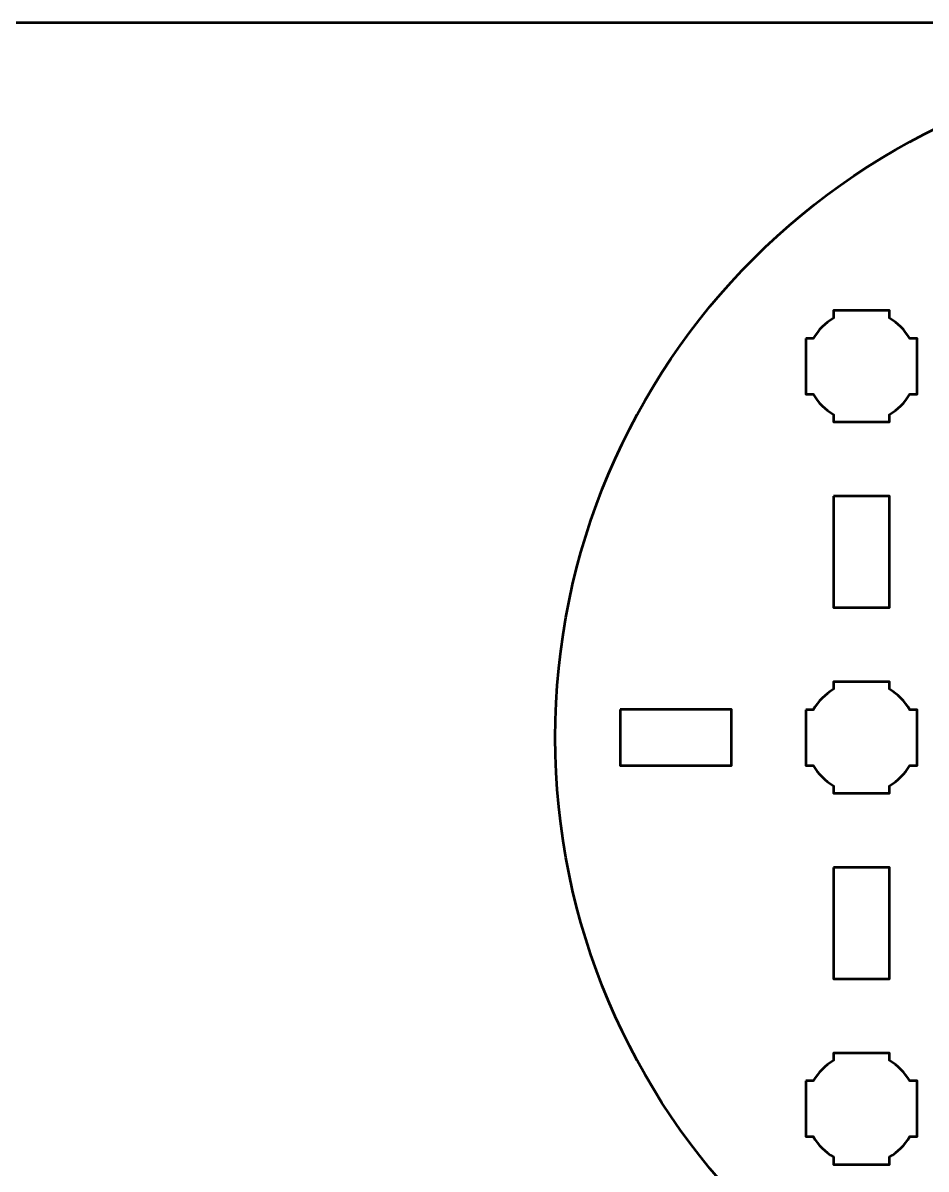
# Model space of a CAD drawing. Header units: centimetres. Extents: x -21.1 to 0, y -29.7 to 0.
# Drawn here: x -10.52 to -5.65, y -6.18 to 0 of the extents above; entities that cross this region are included whole.
import ezdxf

# ---------------------------------------------------------------- set-up
doc = ezdxf.new("R2010")
doc.units = ezdxf.units.CM
doc.header["$MEASUREMENT"] = 0
doc.layers.add('Layer 1', color=7, linetype='Continuous')

msp = doc.modelspace()

# ---------------------------------------------------------------- linework, layer by layer
at = {"layer": 'Layer 1', "color": 3, "lineweight": 53}
msp.add_ellipse((-4, -3.85), major_axis=(0, 3.65), ratio=1, dxfattribs=at)
at = {"layer": 'Layer 1', "color": 1, "lineweight": 53}
msp.add_open_spline([(-21.00003, -29.19995), (-21.00003, -29.19995), (-21.00003, -2.29992), (-21.00003, -2.29992), (-21.00003, -2.29992), (-21.00003, -2.21709), (-20.93286, -2.14992), (-20.85003, -2.14992), (-20.85003, -2.14992), (-20.7672, -2.14992), (-20.70003, -2.08275), (-20.70003, -1.99992), (-20.70003, -1.99992), (-20.70003, -1.91709), (-20.7672, -1.84992), (-20.85003, -1.84992), (-20.85003, -1.84992), (-20.93286, -1.84992), (-21.00003, -1.78275), (-21.00003, -1.69992), (-21.00003, -1.69992), (-21.00003, -1.61709), (-20.93286, -1.54992), (-20.85003, -1.54992), (-20.85003, -1.54992), (-20.7672, -1.54992), (-20.70003, -1.48275), (-20.70003, -1.39992), (-20.70003, -1.39992), (-20.70003, -1.31709), (-20.7672, -1.24992), (-20.85003, -1.24992), (-20.85003, -1.24992), (-20.93286, -1.24992), (-21.00003, -1.18275), (-21.00003, -1.09992), (-21.00003, -1.09992), (-21.00003, -1.09992), (-21.00003, -0.49992), (-21.00003, -0.49992), (-21.00003, -0.49992), (-21.00003, -0.22295), (-20.77694, 0.00004), (-20.49994, 0.00004), (-20.49994, 0.00004), (-20.49994, 0.00004), (-0.50008, 0.00004), (-0.50008, 0.00004), (-0.50008, 0.00004), (-0.22294, 0.00004), (0.00002, -0.22295), (0.00002, -0.49992), (0.00002, -0.49992), (0.00002, -0.49992), (0.00002, -29.19995), (0.00002, -29.19995), (0.00002, -29.19995), (0.00002, -29.47695), (-0.22294, -29.70004), (-0.50008, -29.70004), (-0.50008, -29.70004), (-0.50008, -29.70004), (-20.49994, -29.70004), (-20.49994, -29.70004), (-20.49994, -29.70004), (-20.77694, -29.70004), (-21.00003, -29.47695), (-21.00003, -29.19995)], degree=3, knots=[0, 0, 0, 0, 0.0588235, 0.0588235, 0.0588235, 0.0588235, 0.1176471, 0.1176471, 0.1176471, 0.1176471, 0.1764706, 0.1764706, 0.1764706, 0.1764706, 0.2352941, 0.2352941, 0.2352941, 0.2352941, 0.2941176, 0.2941176, 0.2941176, 0.2941176, 0.3529412, 0.3529412, 0.3529412, 0.3529412, 0.4117647, 0.4117647, 0.4117647, 0.4117647, 0.4705882, 0.4705882, 0.4705882, 0.4705882, 0.5294118, 0.5294118, 0.5294118, 0.5294118, 0.5882353, 0.5882353, 0.5882353, 0.5882353, 0.6470588, 0.6470588, 0.6470588, 0.6470588, 0.7058824, 0.7058824, 0.7058824, 0.7058824, 0.7647059, 0.7647059, 0.7647059, 0.7647059, 0.8235294, 0.8235294, 0.8235294, 0.8235294, 0.8823529, 0.8823529, 0.8823529, 0.8823529, 0.9411765, 0.9411765, 0.9411765, 0.9411765, 1, 1, 1, 1], dxfattribs=at)
at = {"layer": 'Layer 1', "lineweight": 53}
for points, knots in [([(-6.3, -1.69994), (-6.3, -1.69994), (-6.2598, -1.69994), (-6.2598, -1.69994), (-6.2598, -1.69994), (-6.23347, -1.65442), (-6.19551, -1.61649), (-6.15, -1.59016), (-6.15, -1.59016), (-6.15, -1.59016), (-6.15, -1.54994), (-6.15, -1.54994), (-6.15, -1.54994), (-6.15, -1.54994), (-5.85, -1.54994), (-5.85, -1.54994), (-5.85, -1.54994), (-5.85, -1.54994), (-5.85, -1.59013), (-5.85, -1.59013), (-5.85, -1.59013), (-5.80447, -1.61646), (-5.76648, -1.65441), (-5.74012, -1.69994), (-5.74012, -1.69994), (-5.74012, -1.69994), (-5.7, -1.69994), (-5.7, -1.69994), (-5.7, -1.69994), (-5.7, -1.69994), (-5.7, -1.84536), (-5.7, -1.84536), (-5.7, -1.84536), (-5.7, -1.84536), (-5.69994, -1.85001), (-5.69994, -1.85001), (-5.69994, -1.85001), (-5.69994, -1.85001), (-5.7, -1.85465), (-5.7, -1.85465), (-5.7, -1.85465), (-5.7, -1.85465), (-5.7, -1.99994), (-5.7, -1.99994), (-5.7, -1.99994), (-5.7, -1.99994), (-5.74007, -1.99994), (-5.74007, -1.99994), (-5.74007, -1.99994), (-5.76642, -2.04551), (-5.80442, -2.08352), (-5.85, -2.10988), (-5.85, -2.10988), (-5.85, -2.10988), (-5.85, -2.14994), (-5.85, -2.14994), (-5.85, -2.14994), (-5.85, -2.14994), (-5.99328, -2.14994), (-5.99328, -2.14994), (-5.99328, -2.14994), (-5.99328, -2.14994), (-5.99995, -2.15002), (-5.99995, -2.15002), (-5.99995, -2.15002), (-5.99995, -2.15002), (-6.00663, -2.14994), (-6.00663, -2.14994), (-6.00663, -2.14994), (-6.00663, -2.14994), (-6.15, -2.14994), (-6.15, -2.14994), (-6.15, -2.14994), (-6.15, -2.14994), (-6.15, -2.10984), (-6.15, -2.10984), (-6.15, -2.10984), (-6.19554, -2.08348), (-6.23352, -2.04549), (-6.25985, -1.99994), (-6.25985, -1.99994), (-6.25985, -1.99994), (-6.3, -1.99994), (-6.3, -1.99994), (-6.3, -1.99994), (-6.3, -1.99994), (-6.3, -1.69994), (-6.3, -1.69994)], [0, 0, 0, 0, 0.0454545, 0.0454545, 0.0454545, 0.0454545, 0.0909091, 0.0909091, 0.0909091, 0.0909091, 0.1363636, 0.1363636, 0.1363636, 0.1363636, 0.1818182, 0.1818182, 0.1818182, 0.1818182, 0.2272727, 0.2272727, 0.2272727, 0.2272727, 0.2727273, 0.2727273, 0.2727273, 0.2727273, 0.3181818, 0.3181818, 0.3181818, 0.3181818, 0.3636364, 0.3636364, 0.3636364, 0.3636364, 0.4090909, 0.4090909, 0.4090909, 0.4090909, 0.4545455, 0.4545455, 0.4545455, 0.4545455, 0.5, 0.5, 0.5, 0.5, 0.5454545, 0.5454545, 0.5454545, 0.5454545, 0.5909091, 0.5909091, 0.5909091, 0.5909091, 0.6363636, 0.6363636, 0.6363636, 0.6363636, 0.6818182, 0.6818182, 0.6818182, 0.6818182, 0.7272727, 0.7272727, 0.7272727, 0.7272727, 0.7727273, 0.7727273, 0.7727273, 0.7727273, 0.8181818, 0.8181818, 0.8181818, 0.8181818, 0.8636364, 0.8636364, 0.8636364, 0.8636364, 0.9090909, 0.9090909, 0.9090909, 0.9090909, 0.9545455, 0.9545455, 0.9545455, 0.9545455, 1, 1, 1, 1]), ([(-6.14997, -2.54991), (-6.14997, -2.54991), (-5.84997, -2.54991), (-5.84997, -2.54991), (-5.84997, -2.54991), (-5.84997, -2.54991), (-5.84997, -3.14992), (-5.84997, -3.14992), (-5.84997, -3.14992), (-5.84997, -3.14992), (-6.14997, -3.14992), (-6.14997, -3.14992), (-6.14997, -3.14992), (-6.14997, -3.14992), (-6.14997, -2.54991), (-6.14997, -2.54991)], [0, 0, 0, 0, 0.25, 0.25, 0.25, 0.25, 0.5, 0.5, 0.5, 0.5, 0.75, 0.75, 0.75, 0.75, 1, 1, 1, 1]), ([(-6.3, -3.69994), (-6.3, -3.69994), (-6.2598, -3.69994), (-6.2598, -3.69994), (-6.2598, -3.69994), (-6.23347, -3.65442), (-6.19551, -3.61649), (-6.15, -3.59016), (-6.15, -3.59016), (-6.15, -3.59016), (-6.15, -3.54994), (-6.15, -3.54994), (-6.15, -3.54994), (-6.15, -3.54994), (-5.85, -3.54994), (-5.85, -3.54994), (-5.85, -3.54994), (-5.85, -3.54994), (-5.85, -3.59013), (-5.85, -3.59013), (-5.85, -3.59013), (-5.80447, -3.61646), (-5.76648, -3.65441), (-5.74012, -3.69994), (-5.74012, -3.69994), (-5.74012, -3.69994), (-5.7, -3.69994), (-5.7, -3.69994), (-5.7, -3.69994), (-5.7, -3.69994), (-5.7, -3.84536), (-5.7, -3.84536), (-5.7, -3.84536), (-5.7, -3.84536), (-5.69994, -3.85001), (-5.69994, -3.85001), (-5.69994, -3.85001), (-5.69994, -3.85001), (-5.7, -3.85465), (-5.7, -3.85465), (-5.7, -3.85465), (-5.7, -3.85465), (-5.7, -3.99994), (-5.7, -3.99994), (-5.7, -3.99994), (-5.7, -3.99994), (-5.74007, -3.99994), (-5.74007, -3.99994), (-5.74007, -3.99994), (-5.76642, -4.04551), (-5.80442, -4.08352), (-5.85, -4.10988), (-5.85, -4.10988), (-5.85, -4.10988), (-5.85, -4.14994), (-5.85, -4.14994), (-5.85, -4.14994), (-5.85, -4.14994), (-5.99328, -4.14994), (-5.99328, -4.14994), (-5.99328, -4.14994), (-5.99328, -4.14994), (-5.99995, -4.15002), (-5.99995, -4.15002), (-5.99995, -4.15002), (-5.99995, -4.15002), (-6.00663, -4.14994), (-6.00663, -4.14994), (-6.00663, -4.14994), (-6.00663, -4.14994), (-6.15, -4.14994), (-6.15, -4.14994), (-6.15, -4.14994), (-6.15, -4.14994), (-6.15, -4.10984), (-6.15, -4.10984), (-6.15, -4.10984), (-6.19554, -4.08348), (-6.23352, -4.04549), (-6.25985, -3.99994), (-6.25985, -3.99994), (-6.25985, -3.99994), (-6.3, -3.99994), (-6.3, -3.99994), (-6.3, -3.99994), (-6.3, -3.99994), (-6.3, -3.69994), (-6.3, -3.69994)], [0, 0, 0, 0, 0.0454545, 0.0454545, 0.0454545, 0.0454545, 0.0909091, 0.0909091, 0.0909091, 0.0909091, 0.1363636, 0.1363636, 0.1363636, 0.1363636, 0.1818182, 0.1818182, 0.1818182, 0.1818182, 0.2272727, 0.2272727, 0.2272727, 0.2272727, 0.2727273, 0.2727273, 0.2727273, 0.2727273, 0.3181818, 0.3181818, 0.3181818, 0.3181818, 0.3636364, 0.3636364, 0.3636364, 0.3636364, 0.4090909, 0.4090909, 0.4090909, 0.4090909, 0.4545455, 0.4545455, 0.4545455, 0.4545455, 0.5, 0.5, 0.5, 0.5, 0.5454545, 0.5454545, 0.5454545, 0.5454545, 0.5909091, 0.5909091, 0.5909091, 0.5909091, 0.6363636, 0.6363636, 0.6363636, 0.6363636, 0.6818182, 0.6818182, 0.6818182, 0.6818182, 0.7272727, 0.7272727, 0.7272727, 0.7272727, 0.7727273, 0.7727273, 0.7727273, 0.7727273, 0.8181818, 0.8181818, 0.8181818, 0.8181818, 0.8636364, 0.8636364, 0.8636364, 0.8636364, 0.9090909, 0.9090909, 0.9090909, 0.9090909, 0.9545455, 0.9545455, 0.9545455, 0.9545455, 1, 1, 1, 1]), ([(-7.29995, -3.69986), (-7.29995, -3.69986), (-6.69995, -3.69986), (-6.69995, -3.69986), (-6.69995, -3.69986), (-6.69995, -3.69986), (-6.69995, -3.99986), (-6.69995, -3.99986), (-6.69995, -3.99986), (-6.69995, -3.99986), (-7.29995, -3.99986), (-7.29995, -3.99986), (-7.29995, -3.99986), (-7.29995, -3.99986), (-7.29995, -3.69986), (-7.29995, -3.69986)], [0, 0, 0, 0, 0.25, 0.25, 0.25, 0.25, 0.5, 0.5, 0.5, 0.5, 0.75, 0.75, 0.75, 0.75, 1, 1, 1, 1]), ([(-6.14997, -4.54998), (-6.14997, -4.54998), (-5.84997, -4.54998), (-5.84997, -4.54998), (-5.84997, -4.54998), (-5.84997, -4.54998), (-5.84997, -5.14998), (-5.84997, -5.14998), (-5.84997, -5.14998), (-5.84997, -5.14998), (-6.14997, -5.14998), (-6.14997, -5.14998), (-6.14997, -5.14998), (-6.14997, -5.14998), (-6.14997, -4.54998), (-6.14997, -4.54998)], [0, 0, 0, 0, 0.25, 0.25, 0.25, 0.25, 0.5, 0.5, 0.5, 0.5, 0.75, 0.75, 0.75, 0.75, 1, 1, 1, 1]), ([(-6.3, -5.69994), (-6.3, -5.69994), (-6.2598, -5.69994), (-6.2598, -5.69994), (-6.2598, -5.69994), (-6.23347, -5.65442), (-6.19551, -5.61649), (-6.15, -5.59016), (-6.15, -5.59016), (-6.15, -5.59016), (-6.15, -5.54994), (-6.15, -5.54994), (-6.15, -5.54994), (-6.15, -5.54994), (-5.85, -5.54994), (-5.85, -5.54994), (-5.85, -5.54994), (-5.85, -5.54994), (-5.85, -5.59013), (-5.85, -5.59013), (-5.85, -5.59013), (-5.80447, -5.61646), (-5.76648, -5.65441), (-5.74012, -5.69994), (-5.74012, -5.69994), (-5.74012, -5.69994), (-5.7, -5.69994), (-5.7, -5.69994), (-5.7, -5.69994), (-5.7, -5.69994), (-5.7, -5.84536), (-5.7, -5.84536), (-5.7, -5.84536), (-5.7, -5.84536), (-5.69994, -5.85001), (-5.69994, -5.85001), (-5.69994, -5.85001), (-5.69994, -5.85001), (-5.7, -5.85465), (-5.7, -5.85465), (-5.7, -5.85465), (-5.7, -5.85465), (-5.7, -5.99994), (-5.7, -5.99994), (-5.7, -5.99994), (-5.7, -5.99994), (-5.74007, -5.99994), (-5.74007, -5.99994), (-5.74007, -5.99994), (-5.76642, -6.04551), (-5.80442, -6.08352), (-5.85, -6.10988), (-5.85, -6.10988), (-5.85, -6.10988), (-5.85, -6.14994), (-5.85, -6.14994), (-5.85, -6.14994), (-5.85, -6.14994), (-5.99328, -6.14994), (-5.99328, -6.14994), (-5.99328, -6.14994), (-5.99328, -6.14994), (-5.99995, -6.15002), (-5.99995, -6.15002), (-5.99995, -6.15002), (-5.99995, -6.15002), (-6.00663, -6.14994), (-6.00663, -6.14994), (-6.00663, -6.14994), (-6.00663, -6.14994), (-6.15, -6.14994), (-6.15, -6.14994), (-6.15, -6.14994), (-6.15, -6.14994), (-6.15, -6.10984), (-6.15, -6.10984), (-6.15, -6.10984), (-6.19554, -6.08348), (-6.23352, -6.04549), (-6.25985, -5.99994), (-6.25985, -5.99994), (-6.25985, -5.99994), (-6.3, -5.99994), (-6.3, -5.99994), (-6.3, -5.99994), (-6.3, -5.99994), (-6.3, -5.69994), (-6.3, -5.69994)], [0, 0, 0, 0, 0.0454545, 0.0454545, 0.0454545, 0.0454545, 0.0909091, 0.0909091, 0.0909091, 0.0909091, 0.1363636, 0.1363636, 0.1363636, 0.1363636, 0.1818182, 0.1818182, 0.1818182, 0.1818182, 0.2272727, 0.2272727, 0.2272727, 0.2272727, 0.2727273, 0.2727273, 0.2727273, 0.2727273, 0.3181818, 0.3181818, 0.3181818, 0.3181818, 0.3636364, 0.3636364, 0.3636364, 0.3636364, 0.4090909, 0.4090909, 0.4090909, 0.4090909, 0.4545455, 0.4545455, 0.4545455, 0.4545455, 0.5, 0.5, 0.5, 0.5, 0.5454545, 0.5454545, 0.5454545, 0.5454545, 0.5909091, 0.5909091, 0.5909091, 0.5909091, 0.6363636, 0.6363636, 0.6363636, 0.6363636, 0.6818182, 0.6818182, 0.6818182, 0.6818182, 0.7272727, 0.7272727, 0.7272727, 0.7272727, 0.7727273, 0.7727273, 0.7727273, 0.7727273, 0.8181818, 0.8181818, 0.8181818, 0.8181818, 0.8636364, 0.8636364, 0.8636364, 0.8636364, 0.9090909, 0.9090909, 0.9090909, 0.9090909, 0.9545455, 0.9545455, 0.9545455, 0.9545455, 1, 1, 1, 1])]:
    msp.add_open_spline(points, degree=3, knots=knots, dxfattribs=at)

doc.saveas('drawing.dxf')
